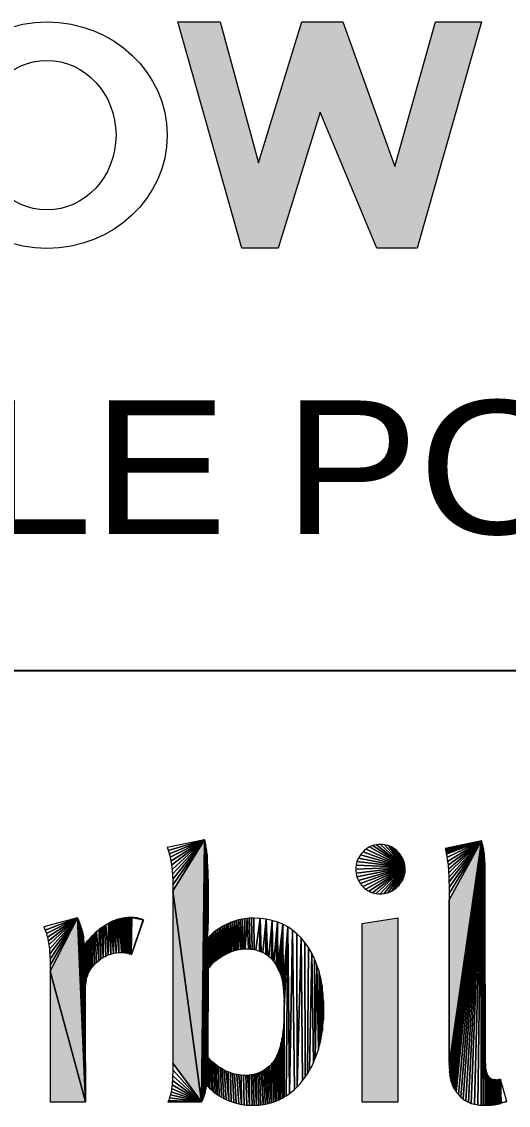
# Model space of a CAD drawing. Header units: inches. Extents: x 0 to 841, y 0 to 594.
# Drawn here: x 770.47 to 780.31, y 62.63 to 84.53 of the extents above; entities that cross this region are included whole.
import ezdxf
from ezdxf.enums import TextEntityAlignment as Align

# ---------------------------------------------------------------- set-up
doc = ezdxf.new("R2010")
doc.units = ezdxf.units.IN
doc.header["$MEASUREMENT"] = 0
doc.layers.add('BG 0', color=7, linetype='Continuous')
doc.layers.add('BG Border', color=7, linetype='Continuous')
doc.styles.add('Arial', font='arial.ttf')

msp = doc.modelspace()

# ---------------------------------------------------------------- hatches: boundary and pattern name
at = {"layer": 'BG 0', "linetype": 'Continuous'}
for points in [[(774.103, 62.701), (774.107, 62.708), (774.168, 67.997), (773.527, 66.966)], [(779.766, 67.975), (779.111, 66.779), (779.111, 63.49), (779.112, 63.446)], [(774.103, 62.701), (773.527, 66.966), (773.527, 63.551), (773.527, 63.48)], [(771.762, 62.701), (771.6, 66.41), (771.596, 66.419), (771.048, 65.338)], [(778.08, 66.412), (777.345, 66.296), (777.345, 62.701), (778.08, 62.701)], [(771.762, 62.701), (771.048, 65.338), (771.048, 62.701)]]:
    msp.add_hatch(color=7, dxfattribs=at).paths.add_polyline_path(points)
at = {"layer": 'BG Border', "linetype": 'ByBlock', "true_color": 0x004c8c}
msp.add_hatch(color=154, dxfattribs=at).paths.add_polyline_path([(774.921, 79.954), (773.629, 84.53), (774.482, 84.53), (775.257, 81.679), (776.135, 84.53), (776.962, 84.53), (778.009, 81.602), (778.837, 84.53), (779.766, 84.53), (778.461, 79.954), (777.647, 79.954), (776.504, 82.7), (775.657, 79.954)])

# ---------------------------------------------------------------- linework, layer by layer
at = {"layer": 'BG 0', "color": 7, "linetype": 'Continuous', "lineweight": 5}
for p, q in [((774.18, 67.924), (774.179, 62.914)), ((774.188, 67.873), (774.188, 62.95)), ((774.191, 62.96), (774.191, 67.856)), ((774.194, 67.84), (774.193, 62.976)), ((774.196, 62.994), (774.197, 67.824)), ((774.197, 67.824), (774.197, 63.006)), ((774.216, 67.697), (774.218, 66.001)), ((774.219, 66.001), (774.218, 67.681)), ((774.221, 66.007), (774.219, 67.665)), ((774.222, 66.015), (774.221, 67.644)), ((774.224, 66.023), (774.222, 67.622)), ((774.225, 66.033), (774.224, 67.6)), ((774.227, 66.044), (774.225, 67.578)), ((774.228, 66.056), (774.226, 67.556)), ((774.23, 66.069), (774.228, 67.534)), ((774.231, 66.084), (774.229, 67.512)), ((774.232, 66.099), (774.231, 67.49)), ((774.234, 66.116), (774.232, 67.468)), ((774.235, 66.134), (774.234, 67.445)), ((774.236, 66.151), (774.235, 67.423)), ((774.237, 66.169), (774.236, 67.4)), ((774.238, 66.188), (774.237, 67.376)), ((774.239, 66.206), (774.238, 67.352)), ((774.239, 66.225), (774.239, 67.327)), ((774.24, 66.244), (774.239, 67.302)), ((774.24, 66.264), (774.24, 67.277)), ((774.24, 66.283), (774.24, 67.251)), ((779.838, 62.629), (779.835, 67.423)), ((779.838, 62.629), (779.836, 67.308)), ((774.24, 66.303), (774.24, 67.224)), ((774.24, 67.197), (774.24, 66.306)), ((774.24, 67.197), (774.24, 66.312)), ((774.24, 67.197), (774.24, 66.319)), ((774.24, 67.197), (774.24, 66.325)), ((774.24, 67.197), (774.24, 66.332)), ((774.24, 67.197), (774.24, 66.339)), ((774.24, 67.197), (774.24, 66.346)), ((774.24, 67.197), (774.24, 66.353)), ((774.24, 67.197), (774.24, 66.359)), ((774.24, 67.197), (774.24, 66.365)), ((779.838, 62.629), (779.838, 67.186)), ((779.838, 62.629), (779.838, 67.058)), ((779.838, 62.629), (779.838, 66.923)), ((779.111, 63.49), (779.111, 66.779)), ((772.935, 66.376), (772.691, 65.677)), ((772.746, 66.424), (772.924, 66.377)), ((772.758, 66.423), (772.924, 66.377)), ((772.77, 66.421), (772.922, 66.378)), ((772.92, 66.378), (772.803, 66.416)), ((772.814, 66.413), (772.918, 66.379)), ((772.918, 66.379), (772.824, 66.411)), ((772.834, 66.409), (772.916, 66.38)), ((772.844, 66.406), (772.916, 66.38)), ((772.854, 66.404), (772.916, 66.38)), ((772.864, 66.401), (772.914, 66.381)), ((772.873, 66.399), (772.912, 66.382)), ((772.91, 66.383), (772.883, 66.396)), ((772.891, 66.393), (772.908, 66.384)), ((772.891, 66.393), (772.905, 66.386)), ((772.891, 66.393), (772.902, 66.389)), ((772.931, 66.376), (772.935, 66.376)), ((771.762, 62.701), (771.724, 65.966)), ((771.725, 65.945), (771.726, 65.857)), ((774.299, 66.076), (774.298, 65.46)), ((774.311, 66.087), (774.309, 65.472)), ((774.317, 66.093), (774.314, 65.481)), ((774.323, 66.099), (774.32, 65.488)), ((779.839, 63.607), (779.854, 62.629)), ((779.841, 63.561), (779.854, 62.629)), ((780.146, 62.669), (780.144, 63.155)), ((780.278, 62.708), (780.171, 62.676)), ((780.278, 62.708), (780.187, 62.681)), ((780.278, 62.708), (780.203, 62.685)), ((780.278, 62.708), (780.219, 62.69)), ((780.278, 62.708), (780.236, 62.695)), ((780.278, 62.708), (780.252, 62.7))]:
    msp.add_line(p, q, dxfattribs=at)
for points in [[(774.168, 67.997), (773.412, 67.838), (773.423, 67.809), (773.433, 67.778)], [(774.168, 67.997), (773.433, 67.778), (773.444, 67.746), (773.453, 67.712)], [(774.168, 67.997), (773.453, 67.712), (773.462, 67.678), (773.47, 67.642)], [(774.168, 67.997), (773.47, 67.642), (773.478, 67.605), (773.485, 67.566)], [(774.168, 67.997), (773.485, 67.566), (773.492, 67.526), (773.498, 67.485)], [(774.168, 67.997), (773.498, 67.485), (773.503, 67.442), (773.508, 67.397)], [(774.168, 67.997), (773.508, 67.397), (773.513, 67.351), (773.516, 67.302)], [(774.168, 67.997), (773.516, 67.302), (773.52, 67.251), (773.522, 67.198)], [(774.168, 67.997), (773.522, 67.198), (773.524, 67.143), (773.526, 67.086)], [(774.168, 67.997), (773.526, 67.086), (773.527, 67.027), (773.527, 66.966)], [(774.103, 62.701), (774.107, 62.708), (774.168, 67.997), (773.527, 66.966)], [(774.168, 67.997), (774.107, 62.708), (774.111, 62.715), (774.115, 62.722)], [(774.168, 67.997), (774.115, 62.722), (774.119, 62.729), (774.122, 62.735)], [(774.168, 67.997), (774.122, 62.735), (774.125, 62.742), (774.128, 62.748)], [(774.168, 67.997), (774.128, 62.748), (774.131, 62.754), (774.133, 62.76)], [(774.168, 67.997), (774.133, 62.76), (774.136, 62.766), (774.138, 62.772)], [(774.168, 67.997), (774.138, 62.772), (774.14, 62.777), (774.142, 62.783)], [(774.168, 67.997), (774.142, 62.783), (774.144, 62.789), (774.146, 62.795)], [(774.168, 67.997), (774.146, 62.795), (774.147, 62.8), (774.149, 62.806)], [(774.168, 67.997), (774.149, 62.806), (774.151, 62.812), (774.152, 62.818)], [(774.168, 67.997), (774.152, 62.818), (774.154, 62.823), (774.156, 62.828)], [(774.168, 67.997), (774.156, 62.828), (774.159, 62.832), (774.161, 62.837)], [(774.168, 67.997), (774.161, 62.837), (774.163, 62.842), (774.165, 62.847)], [(774.165, 62.847), (774.167, 62.852), (774.169, 62.857), (774.168, 67.997)], [(774.168, 67.997), (774.169, 62.857), (774.17, 62.863), (774.171, 67.978)], [(774.17, 62.863), (774.171, 62.868), (774.172, 62.874), (774.171, 67.978)], [(774.171, 67.978), (774.172, 62.874), (774.172, 62.88), (774.174, 67.96)], [(774.172, 62.88), (774.173, 62.885), (774.174, 62.891), (774.174, 67.96)], [(774.174, 67.96), (774.174, 62.891), (774.175, 62.897), (774.177, 67.942)], [(774.175, 62.897), (774.176, 62.903), (774.177, 62.908), (774.177, 67.942)], [(774.177, 67.942), (774.177, 62.908), (774.178, 62.914), (774.18, 67.924)], [(774.182, 67.907), (774.18, 67.924), (774.18, 62.92), (774.181, 62.926)], [(774.182, 67.907), (774.181, 62.926), (774.182, 62.932), (774.184, 62.936)], [(774.182, 67.907), (774.184, 62.936), (774.185, 67.889)], [(778.216, 67.44), (777.642, 67.897), (777.604, 67.89), (777.567, 67.879)], [(778.216, 67.44), (777.72, 67.903), (777.68, 67.901), (777.642, 67.897)], [(778.216, 67.44), (777.801, 67.897), (777.761, 67.901), (777.72, 67.903)], [(778.216, 67.44), (777.877, 67.879), (777.84, 67.89), (777.801, 67.897)], [(779.766, 67.975), (779.031, 67.817), (779.033, 67.811), (779.034, 67.805)], [(779.766, 67.975), (779.034, 67.805), (779.036, 67.799), (779.037, 67.793)], [(779.766, 67.975), (779.037, 67.793), (779.039, 67.788), (779.04, 67.782)], [(779.766, 67.975), (779.04, 67.782), (779.041, 67.776), (779.043, 67.77)], [(779.766, 67.975), (779.043, 67.77), (779.044, 67.765), (779.046, 67.759)], [(779.766, 67.975), (779.046, 67.759), (779.047, 67.753), (779.048, 67.748)], [(779.766, 67.975), (779.048, 67.748), (779.049, 67.742), (779.05, 67.737)], [(779.766, 67.975), (779.05, 67.737), (779.051, 67.732), (779.052, 67.727)], [(779.766, 67.975), (779.052, 67.727), (779.052, 67.722), (779.053, 67.717)], [(779.766, 67.975), (779.053, 67.717), (779.053, 67.713), (779.053, 67.708)], [(779.766, 67.975), (779.053, 67.708), (779.06, 67.672), (779.066, 67.635)], [(779.766, 67.975), (779.066, 67.635), (779.072, 67.598), (779.078, 67.56)], [(779.766, 67.975), (779.078, 67.56), (779.083, 67.522), (779.087, 67.483)], [(779.766, 67.975), (779.087, 67.483), (779.091, 67.444), (779.095, 67.404)], [(779.766, 67.975), (779.095, 67.404), (779.097, 67.364), (779.1, 67.323)], [(779.766, 67.975), (779.1, 67.323), (779.102, 67.281), (779.104, 67.236)], [(779.766, 67.975), (779.104, 67.236), (779.105, 67.188), (779.107, 67.137)], [(779.766, 67.975), (779.107, 67.137), (779.108, 67.084), (779.109, 67.029)], [(779.766, 67.975), (779.109, 67.029), (779.11, 66.97), (779.11, 66.909)], [(779.766, 67.975), (779.11, 66.909), (779.11, 66.845), (779.111, 66.779)], [(779.766, 67.975), (779.111, 66.779), (779.111, 63.49), (779.112, 63.446)], [(779.766, 67.975), (779.112, 63.446), (779.113, 63.404), (779.115, 63.364)], [(779.766, 67.975), (779.115, 63.364), (779.117, 63.327), (779.12, 63.292)], [(779.766, 67.975), (779.12, 63.292), (779.123, 63.259), (779.127, 63.228)], [(779.766, 67.975), (779.127, 63.228), (779.131, 63.199), (779.136, 63.173)], [(779.766, 67.975), (779.136, 63.173), (779.141, 63.148), (779.147, 63.124)], [(779.766, 67.975), (779.147, 63.124), (779.154, 63.1), (779.161, 63.077)], [(779.766, 67.975), (779.161, 63.077), (779.169, 63.055), (779.178, 63.033)], [(779.766, 67.975), (779.178, 63.033), (779.187, 63.012), (779.197, 62.992)], [(779.766, 67.975), (779.197, 62.992), (779.207, 62.972), (779.219, 62.953)], [(779.766, 67.975), (779.219, 62.953), (779.222, 62.95), (779.224, 62.948)], [(779.766, 67.975), (779.224, 62.948), (779.227, 62.945), (779.229, 62.942)], [(779.766, 67.975), (779.229, 62.942), (779.231, 62.94), (779.233, 62.937)], [(779.766, 67.975), (779.233, 62.937), (779.235, 62.935), (779.237, 62.932)], [(779.766, 67.975), (779.237, 62.932), (779.239, 62.93), (779.24, 62.928)], [(779.766, 67.975), (779.24, 62.928), (779.242, 62.926), (779.243, 62.923)], [(779.766, 67.975), (779.243, 62.923), (779.245, 62.921), (779.246, 62.919)], [(779.766, 67.975), (779.246, 62.919), (779.248, 62.916), (779.249, 62.914)], [(779.766, 67.975), (779.249, 62.914), (779.25, 62.911), (779.252, 62.908)], [(779.766, 67.975), (779.252, 62.908), (779.253, 62.906), (779.255, 62.903)], [(779.766, 67.975), (779.255, 62.903), (779.277, 62.873), (779.299, 62.846)], [(779.766, 67.975), (779.299, 62.846), (779.322, 62.82), (779.346, 62.796)], [(779.766, 67.975), (779.346, 62.796), (779.37, 62.774), (779.395, 62.754)], [(779.766, 67.975), (779.395, 62.754), (779.42, 62.735), (779.446, 62.718)], [(779.766, 67.975), (779.446, 62.718), (779.473, 62.703), (779.5, 62.69)], [(779.766, 67.975), (779.5, 62.69), (779.528, 62.679), (779.557, 62.668)], [(779.766, 67.975), (779.557, 62.668), (779.588, 62.659), (779.62, 62.651)], [(779.766, 67.975), (779.62, 62.651), (779.653, 62.644), (779.687, 62.639)], [(779.766, 67.975), (779.687, 62.639), (779.723, 62.634), (779.76, 62.631)], [(779.799, 62.63), (779.766, 67.975), (779.76, 62.631)], [(779.799, 62.63), (779.787, 67.9), (779.777, 67.938), (779.766, 67.975)], [(779.799, 62.63), (779.804, 67.818), (779.796, 67.859), (779.787, 67.9)], [(774.184, 62.936), (774.185, 62.94), (774.186, 62.945), (774.185, 67.889)], [(774.185, 67.889), (774.186, 62.945), (774.188, 62.95), (774.188, 67.873)], [(774.191, 67.856), (774.188, 67.873), (774.189, 62.955), (774.19, 62.96)], [(774.194, 67.84), (774.191, 67.856), (774.192, 62.971), (774.193, 62.976)], [(774.197, 67.824), (774.194, 67.84), (774.194, 62.988), (774.195, 62.994)], [(774.2, 67.808), (774.197, 67.824), (774.198, 63.013), (774.199, 63.019)], [(774.2, 67.808), (774.199, 63.019), (774.2, 63.026), (774.202, 67.792)], [(774.2, 63.026), (774.201, 63.033), (774.203, 63.04), (774.202, 67.792)], [(774.202, 67.792), (774.203, 63.04), (774.204, 63.047), (774.205, 67.776)], [(774.235, 63.01), (774.207, 67.76), (774.205, 67.776), (774.204, 63.047)], [(774.235, 63.01), (774.224, 66.007), (774.218, 66.001), (774.207, 67.76)], [(774.218, 66.001), (774.212, 67.729), (774.209, 67.744), (774.207, 67.76)], [(774.218, 66.001), (774.215, 67.697), (774.214, 67.713), (774.212, 67.729)], [(778.216, 67.44), (777.317, 67.694), (777.295, 67.661), (777.276, 67.627)], [(778.216, 67.44), (777.371, 67.755), (777.343, 67.725), (777.317, 67.694)], [(778.216, 67.44), (777.432, 67.808), (777.401, 67.783), (777.371, 67.755)], [(778.216, 67.44), (777.497, 67.85), (777.464, 67.831), (777.432, 67.808)], [(778.216, 67.44), (777.567, 67.879), (777.532, 67.866), (777.497, 67.85)], [(778.216, 67.44), (777.947, 67.85), (777.913, 67.866), (777.877, 67.879)], [(778.216, 67.44), (778.013, 67.808), (777.981, 67.831), (777.947, 67.85)], [(778.216, 67.44), (778.073, 67.755), (778.044, 67.783), (778.013, 67.808)], [(778.216, 67.44), (778.125, 67.694), (778.1, 67.725), (778.073, 67.755)], [(778.216, 67.44), (778.165, 67.627), (778.147, 67.661), (778.125, 67.694)], [(779.838, 62.629), (779.804, 67.818), (779.799, 62.63)], [(779.838, 62.629), (779.817, 67.729), (779.811, 67.774), (779.804, 67.818)], [(779.838, 62.629), (779.826, 67.634), (779.822, 67.682), (779.817, 67.729)], [(778.216, 67.44), (777.229, 67.48), (777.224, 67.44), (777.223, 67.399)], [(778.216, 67.44), (777.247, 67.556), (777.236, 67.518), (777.229, 67.48)], [(778.216, 67.44), (777.276, 67.627), (777.26, 67.592), (777.247, 67.556)], [(778.216, 67.44), (778.194, 67.556), (778.181, 67.592), (778.165, 67.627)], [(778.216, 67.44), (778.211, 67.48), (778.204, 67.518), (778.194, 67.556)], [(779.838, 62.629), (779.831, 67.532), (779.829, 67.584), (779.826, 67.634)], [(779.838, 62.629), (779.834, 67.423), (779.833, 67.478), (779.831, 67.532)], [(778.216, 67.44), (777.223, 67.399), (777.224, 67.359), (777.229, 67.32)], [(778.216, 67.44), (777.229, 67.32), (777.236, 67.282), (777.246, 67.246)], [(778.216, 67.44), (777.246, 67.246), (777.259, 67.21), (777.275, 67.176)], [(778.216, 67.44), (777.275, 67.176), (777.294, 67.143), (777.315, 67.11)], [(778.216, 67.44), (777.315, 67.11), (777.34, 67.079), (777.367, 67.049)], [(778.216, 67.44), (777.367, 67.049), (777.396, 67.021), (777.427, 66.996)], [(778.216, 67.44), (777.427, 66.996), (777.459, 66.974), (777.492, 66.955)], [(778.216, 67.44), (777.492, 66.955), (777.526, 66.938), (777.561, 66.925)], [(778.216, 67.44), (777.561, 66.925), (777.597, 66.915), (777.634, 66.907)], [(778.216, 67.44), (777.634, 66.907), (777.673, 66.903), (777.713, 66.901)], [(778.216, 67.44), (777.713, 66.901), (777.754, 66.903), (777.794, 66.907)], [(778.216, 67.44), (777.794, 66.907), (777.833, 66.915), (777.87, 66.925)], [(778.216, 67.44), (777.87, 66.925), (777.906, 66.938), (777.942, 66.955)], [(778.216, 67.44), (777.942, 66.955), (777.975, 66.974), (778.008, 66.996)], [(778.216, 67.44), (778.008, 66.996), (778.039, 67.021), (778.069, 67.049)], [(778.216, 67.44), (778.069, 67.049), (778.098, 67.079), (778.123, 67.11)], [(778.216, 67.44), (778.123, 67.11), (778.145, 67.143), (778.164, 67.176)], [(778.216, 67.44), (778.164, 67.176), (778.18, 67.21), (778.194, 67.246)], [(778.216, 67.44), (778.194, 67.246), (778.204, 67.282), (778.211, 67.32)], [(778.216, 67.44), (778.211, 67.32), (778.216, 67.359), (778.217, 67.399)], [(774.103, 62.701), (773.527, 66.966), (773.527, 63.551), (773.527, 63.48)], [(771.596, 66.419), (770.919, 66.239), (770.933, 66.205), (770.946, 66.171)], [(771.596, 66.419), (770.946, 66.171), (770.958, 66.136), (770.969, 66.1)], [(771.596, 66.419), (770.969, 66.1), (770.98, 66.064), (770.99, 66.027)], [(771.596, 66.419), (770.99, 66.027), (770.998, 65.989), (771.006, 65.95)], [(771.596, 66.419), (771.006, 65.95), (771.013, 65.911), (771.019, 65.871)], [(771.596, 66.419), (771.019, 65.871), (771.025, 65.829), (771.03, 65.785)], [(771.596, 66.419), (771.03, 65.785), (771.034, 65.738), (771.038, 65.689)], [(771.596, 66.419), (771.038, 65.689), (771.041, 65.637), (771.044, 65.582)], [(771.596, 66.419), (771.044, 65.582), (771.046, 65.525), (771.047, 65.465)], [(771.596, 66.419), (771.047, 65.465), (771.048, 65.403), (771.048, 65.338)], [(771.762, 62.701), (771.6, 66.41), (771.596, 66.419), (771.048, 65.338)], [(771.762, 62.701), (771.608, 66.393), (771.604, 66.402), (771.6, 66.41)], [(771.762, 62.701), (771.616, 66.376), (771.612, 66.385), (771.608, 66.393)], [(771.762, 62.701), (771.623, 66.36), (771.619, 66.368), (771.616, 66.376)], [(772.347, 66.367), (772.331, 66.361), (772.325, 66.358), (772.377, 65.712)], [(772.377, 65.712), (772.363, 66.372), (772.347, 66.367)], [(772.432, 65.718), (772.379, 66.377), (772.363, 66.372), (772.377, 65.712)], [(772.413, 66.387), (772.396, 66.382), (772.379, 66.377), (772.432, 65.718)], [(772.432, 65.718), (772.43, 66.392), (772.413, 66.387)], [(772.489, 65.72), (772.447, 66.396), (772.43, 66.392), (772.432, 65.718)], [(772.482, 66.404), (772.464, 66.4), (772.447, 66.396), (772.489, 65.72)], [(772.5, 66.408), (772.482, 66.404), (772.489, 65.72), (772.495, 65.72)], [(772.5, 66.408), (772.495, 65.72), (772.501, 65.72)], [(772.518, 66.411), (772.5, 66.408), (772.501, 65.72), (772.506, 65.72)], [(772.518, 66.411), (772.506, 65.72), (772.512, 65.719), (772.517, 65.719)], [(772.518, 66.411), (772.517, 65.719), (772.523, 65.719)], [(772.536, 66.414), (772.518, 66.411), (772.523, 65.719), (772.528, 65.718)], [(772.536, 66.414), (772.528, 65.718), (772.533, 65.718), (772.538, 65.717)], [(772.554, 66.417), (772.536, 66.414), (772.538, 65.717), (772.543, 65.716)], [(772.554, 66.417), (772.543, 65.716), (772.548, 65.716), (772.553, 65.715)], [(772.554, 66.417), (772.553, 65.715), (772.558, 65.714)], [(772.573, 66.419), (772.554, 66.417), (772.558, 65.714), (772.563, 65.714)], [(772.573, 66.419), (772.563, 65.714), (772.568, 65.714), (772.572, 65.713)], [(772.573, 66.419), (772.572, 65.713), (772.577, 65.713)], [(772.591, 66.421), (772.573, 66.419), (772.577, 65.713), (772.581, 65.713)], [(772.591, 66.421), (772.581, 65.713), (772.586, 65.713), (772.59, 65.713)], [(772.591, 66.421), (772.59, 65.713), (772.594, 65.711)], [(772.609, 66.423), (772.591, 66.421), (772.594, 65.711), (772.599, 65.71)], [(772.609, 66.423), (772.599, 65.71), (772.603, 65.708), (772.608, 65.707)], [(772.609, 66.423), (772.608, 65.707), (772.613, 65.705)], [(772.628, 66.424), (772.609, 66.423), (772.613, 65.705), (772.617, 65.704)], [(772.628, 66.424), (772.617, 65.704), (772.622, 65.703), (772.627, 65.701)], [(772.628, 66.424), (772.627, 65.701), (772.632, 65.7)], [(772.647, 66.425), (772.628, 66.424), (772.632, 65.7), (772.637, 65.698)], [(772.647, 66.425), (772.637, 65.698), (772.642, 65.697), (772.647, 65.695)], [(772.665, 66.426), (772.647, 66.425), (772.647, 65.695), (772.652, 65.693)], [(772.665, 66.426), (772.652, 65.693), (772.658, 65.691), (772.663, 65.689)], [(772.665, 66.426), (772.663, 65.689), (772.669, 65.687)], [(772.684, 66.426), (772.665, 66.426), (772.669, 65.687), (772.674, 65.685)], [(772.684, 66.426), (772.674, 65.685), (772.68, 65.682), (772.685, 65.679)], [(772.684, 66.426), (772.685, 65.679), (772.697, 66.426)], [(772.691, 65.677), (772.926, 66.377), (772.697, 66.426), (772.685, 65.679)], [(772.691, 65.677), (772.93, 66.376), (772.928, 66.376), (772.926, 66.377)], [(772.931, 66.376), (772.93, 66.376), (772.691, 65.677), (772.935, 66.376)], [(772.926, 66.377), (772.709, 66.426), (772.697, 66.426)], [(772.924, 66.377), (772.722, 66.425), (772.709, 66.426), (772.926, 66.377)], [(772.746, 66.423), (772.734, 66.424), (772.722, 66.425), (772.924, 66.377)], [(772.803, 66.415), (772.792, 66.417), (772.781, 66.419), (772.92, 66.378)], [(774.769, 66.353), (774.77, 65.757), (774.791, 65.763), (774.81, 66.365)], [(774.81, 66.365), (774.791, 65.763), (774.812, 65.769)], [(774.851, 66.376), (774.81, 66.365), (774.812, 65.769), (774.834, 65.773)], [(774.851, 66.376), (774.834, 65.773), (774.855, 65.778), (774.893, 66.386)], [(774.855, 65.778), (774.877, 65.782), (774.898, 65.785), (774.893, 66.386)], [(774.893, 66.386), (774.898, 65.785), (774.921, 65.787), (774.935, 66.394)], [(774.935, 66.394), (774.921, 65.787), (774.943, 65.789)], [(774.979, 66.4), (774.935, 66.394), (774.943, 65.789), (774.965, 65.791)], [(774.979, 66.4), (774.965, 65.791), (774.988, 65.792), (775.024, 66.405)], [(774.988, 65.792), (775.011, 65.792), (775.051, 65.791), (775.024, 66.405)], [(775.024, 66.405), (775.051, 65.791), (775.09, 65.788), (775.069, 66.409)], [(775.069, 66.409), (775.09, 65.788), (775.128, 65.784), (775.115, 66.411)], [(775.115, 66.411), (775.128, 65.784), (775.166, 65.777), (775.162, 66.412)], [(775.291, 66.407), (775.162, 66.412), (775.166, 65.777), (775.203, 65.769)], [(775.291, 66.407), (775.203, 65.769), (775.239, 65.759), (775.274, 65.748)], [(775.291, 66.407), (775.274, 65.748), (775.308, 65.734)], [(775.414, 66.392), (775.291, 66.407), (775.308, 65.734), (775.342, 65.719)], [(775.414, 66.392), (775.342, 65.719), (775.375, 65.702), (775.407, 65.683)], [(775.414, 66.392), (775.407, 65.683), (775.437, 65.662)], [(775.531, 66.367), (775.414, 66.392), (775.437, 65.662), (775.466, 65.639)], [(775.531, 66.367), (775.466, 65.639), (775.494, 65.614), (775.52, 65.587)], [(775.531, 66.367), (775.52, 65.587), (775.545, 65.559)], [(775.642, 66.333), (775.531, 66.367), (775.545, 65.559), (775.568, 65.528)], [(778.08, 66.412), (777.345, 66.296), (777.345, 62.701), (778.08, 62.701)], [(771.762, 62.701), (771.629, 66.344), (771.626, 66.352), (771.623, 66.36)], [(771.762, 62.701), (771.635, 66.328), (771.632, 66.336), (771.629, 66.344)], [(771.762, 62.701), (771.641, 66.312), (771.638, 66.32), (771.635, 66.328)], [(771.762, 62.701), (771.646, 66.297), (771.643, 66.305), (771.641, 66.312)], [(771.762, 62.701), (771.652, 66.282), (771.649, 66.29), (771.646, 66.297)], [(771.762, 62.701), (771.658, 66.267), (771.655, 66.275), (771.652, 66.282)], [(771.762, 62.701), (771.666, 66.244), (771.661, 66.26), (771.658, 66.267)], [(771.762, 62.701), (771.677, 66.212), (771.672, 66.228), (771.666, 66.244)], [(771.762, 62.701), (771.687, 66.18), (771.682, 66.196), (771.677, 66.212)], [(771.762, 62.701), (771.696, 66.147), (771.691, 66.164), (771.687, 66.18)], [(771.762, 62.701), (771.704, 66.115), (771.7, 66.131), (771.696, 66.147)], [(772.035, 66.18), (772.008, 66.158), (771.982, 66.136), (772.026, 65.554)], [(772.072, 65.588), (772.061, 66.2), (772.035, 66.18), (772.026, 65.554)], [(772.072, 65.588), (772.119, 65.619), (772.088, 66.22), (772.061, 66.2)], [(772.119, 65.619), (772.114, 66.238), (772.088, 66.22)], [(772.168, 65.646), (772.141, 66.256), (772.114, 66.238), (772.119, 65.619)], [(772.218, 65.669), (772.168, 66.273), (772.141, 66.256), (772.168, 65.646)], [(772.223, 66.303), (772.195, 66.289), (772.168, 66.273), (772.218, 65.669)], [(772.27, 65.687), (772.228, 66.308), (772.223, 66.303), (772.218, 65.669)], [(772.27, 65.687), (772.24, 66.315), (772.234, 66.312), (772.228, 66.308)], [(772.27, 65.687), (772.251, 66.322), (772.245, 66.319), (772.24, 66.315)], [(772.27, 65.687), (772.261, 66.328), (772.256, 66.325), (772.251, 66.322)], [(772.27, 65.687), (772.272, 66.334), (772.266, 66.331), (772.261, 66.328)], [(772.323, 65.701), (772.272, 66.334), (772.27, 65.687)], [(772.323, 65.701), (772.282, 66.338), (772.277, 66.336), (772.272, 66.334)], [(772.323, 65.701), (772.292, 66.343), (772.287, 66.34), (772.282, 66.338)], [(772.323, 65.701), (772.303, 66.348), (772.297, 66.345), (772.292, 66.343)], [(772.323, 65.701), (772.314, 66.353), (772.308, 66.35), (772.303, 66.348)], [(772.323, 65.701), (772.319, 66.355), (772.314, 66.353)], [(772.377, 65.712), (772.325, 66.358), (772.319, 66.355), (772.323, 65.701)], [(774.38, 66.146), (774.341, 66.116), (774.345, 65.514), (774.35, 65.518)], [(774.38, 66.146), (774.35, 65.518), (774.355, 65.522), (774.36, 65.527)], [(774.38, 66.146), (774.36, 65.527), (774.366, 65.531), (774.371, 65.535)], [(774.38, 66.146), (774.371, 65.535), (774.377, 65.54), (774.383, 65.544)], [(774.419, 66.173), (774.38, 66.146), (774.383, 65.544), (774.389, 65.549)], [(774.419, 66.173), (774.389, 65.549), (774.396, 65.554), (774.403, 65.559)], [(774.419, 66.173), (774.403, 65.559), (774.411, 65.565), (774.419, 65.571)], [(774.458, 66.2), (774.419, 66.173), (774.419, 65.571), (774.428, 65.577)], [(774.458, 66.2), (774.428, 65.577), (774.437, 65.584), (774.446, 65.59)], [(774.458, 66.2), (774.446, 65.59), (774.456, 65.597), (774.463, 65.602)], [(774.497, 66.224), (774.458, 66.2), (774.463, 65.602), (774.47, 65.606)], [(774.497, 66.224), (774.47, 65.606), (774.478, 65.61), (774.484, 65.615)], [(774.497, 66.224), (774.484, 65.615), (774.491, 65.619), (774.498, 65.623)], [(774.536, 66.248), (774.497, 66.224), (774.498, 65.623), (774.505, 65.628)], [(774.536, 66.248), (774.505, 65.628), (774.512, 65.632), (774.518, 65.636)], [(774.536, 66.248), (774.518, 65.636), (774.525, 65.641), (774.531, 65.645)], [(774.536, 66.248), (774.531, 65.645), (774.538, 65.649)], [(774.574, 66.269), (774.536, 66.248), (774.538, 65.649), (774.544, 65.654)], [(774.574, 66.269), (774.544, 65.654), (774.551, 65.658), (774.558, 65.662)], [(774.574, 66.269), (774.558, 65.662), (774.565, 65.667)], [(774.565, 65.667), (774.572, 65.671), (774.579, 65.675), (774.574, 66.269)], [(774.574, 66.269), (774.579, 65.675), (774.586, 65.68), (774.613, 66.289)], [(774.613, 66.289), (774.586, 65.68), (774.593, 65.684)], [(774.593, 65.684), (774.612, 65.694), (774.631, 65.703), (774.613, 66.289)], [(774.613, 66.289), (774.631, 65.703), (774.65, 65.712), (774.652, 66.307)], [(774.652, 66.307), (774.65, 65.712), (774.67, 65.721)], [(774.691, 66.324), (774.652, 66.307), (774.67, 65.721), (774.69, 65.729)], [(774.691, 66.324), (774.69, 65.729), (774.709, 65.737), (774.73, 66.339)], [(774.709, 65.737), (774.73, 65.744), (774.75, 65.751), (774.73, 66.339)], [(774.73, 66.339), (774.75, 65.751), (774.77, 65.757), (774.769, 66.353)], [(775.642, 66.333), (775.568, 65.528), (775.59, 65.495), (775.611, 65.461)], [(775.642, 66.333), (775.611, 65.461), (775.631, 65.424), (775.634, 65.419)], [(775.642, 66.333), (775.634, 65.419), (775.636, 65.413), (775.639, 65.408)], [(775.642, 66.333), (775.639, 65.408), (775.642, 65.403), (775.644, 65.397)], [(775.749, 66.288), (775.642, 66.333), (775.644, 65.397), (775.647, 65.392)], [(775.749, 66.288), (775.647, 65.392), (775.649, 65.388), (775.651, 65.383)], [(775.749, 66.288), (775.651, 65.383), (775.654, 65.378), (775.656, 65.374)], [(775.749, 66.288), (775.656, 65.374), (775.658, 65.37), (775.66, 65.365)], [(775.749, 66.288), (775.66, 65.365), (775.663, 65.36), (775.665, 65.356)], [(775.749, 66.288), (775.665, 65.356), (775.668, 65.351), (775.67, 65.345)], [(775.749, 66.288), (775.67, 65.345), (775.673, 65.34), (775.675, 65.335)], [(775.749, 66.288), (775.675, 65.335), (775.678, 65.329), (775.681, 65.324)], [(775.749, 66.288), (775.681, 65.324), (775.692, 65.297), (775.703, 65.271)], [(775.749, 66.288), (775.703, 65.271), (775.712, 65.243), (775.721, 65.215)], [(775.749, 66.288), (775.721, 65.215), (775.729, 65.187), (775.736, 65.158)], [(775.749, 66.288), (775.736, 65.158), (775.742, 65.128), (775.748, 65.098)], [(775.749, 66.288), (775.748, 65.098), (775.753, 65.067)], [(775.849, 66.234), (775.749, 66.288), (775.753, 65.067), (775.757, 65.035)], [(775.849, 66.234), (775.757, 65.035), (775.76, 65.002), (775.763, 64.966)], [(775.849, 66.234), (775.763, 64.966), (775.766, 64.928), (775.768, 64.887)], [(775.849, 66.234), (775.768, 64.887), (775.77, 64.843), (775.772, 64.796)], [(775.849, 66.234), (775.772, 64.796), (775.773, 64.746), (775.774, 64.694)], [(775.849, 66.234), (775.774, 64.694), (775.775, 64.639), (775.775, 64.581)], [(775.849, 66.234), (775.775, 64.581), (775.777, 62.798), (775.813, 62.82)], [(775.849, 66.234), (775.813, 62.82), (775.849, 62.844), (775.884, 62.869)], [(775.849, 66.234), (775.884, 62.869), (775.944, 66.17)], [(775.884, 62.869), (775.919, 62.896), (775.981, 62.949), (775.944, 66.17)], [(775.944, 66.17), (775.981, 62.949), (776.04, 63.006), (776.034, 66.096)], [(771.762, 62.701), (771.711, 66.081), (771.708, 66.098), (771.704, 66.115)], [(771.762, 62.701), (771.717, 66.045), (771.714, 66.064), (771.711, 66.081)], [(771.762, 62.701), (771.721, 66.007), (771.719, 66.027), (771.717, 66.045)], [(771.762, 62.701), (771.724, 65.966), (771.723, 65.987), (771.721, 66.007)], [(771.767, 65.911), (771.764, 65.101), (771.77, 65.151), (771.789, 65.937)], [(771.77, 65.151), (771.781, 65.201), (771.797, 65.249), (771.789, 65.937)], [(771.789, 65.937), (771.797, 65.249), (771.816, 65.296), (771.811, 65.963)], [(771.811, 65.963), (771.816, 65.296), (771.841, 65.342), (771.834, 65.989)], [(771.834, 65.989), (771.841, 65.342), (771.869, 65.386), (771.857, 66.015)], [(771.857, 66.015), (771.869, 65.386), (771.902, 65.43), (771.881, 66.04)], [(771.881, 66.04), (771.902, 65.43), (771.94, 65.473), (771.905, 66.064)], [(771.94, 65.473), (771.93, 66.089), (771.905, 66.064)], [(771.981, 65.515), (771.956, 66.113), (771.93, 66.089), (771.94, 65.473)], [(772.026, 65.554), (771.982, 66.136), (771.956, 66.113), (771.981, 65.515)], [(774.235, 63.01), (774.236, 66.018), (774.23, 66.012), (774.224, 66.007)], [(774.24, 65.388), (774.236, 66.018), (774.235, 63.01), (774.24, 63.594)], [(774.244, 65.393), (774.242, 66.024), (774.236, 66.018), (774.24, 65.388)], [(774.248, 65.397), (774.248, 66.03), (774.242, 66.024), (774.244, 65.393)], [(774.254, 66.035), (774.248, 66.03), (774.248, 65.397), (774.252, 65.401)], [(774.254, 66.035), (774.252, 65.401), (774.256, 65.405), (774.261, 66.041)], [(774.256, 65.405), (774.259, 65.409), (774.262, 65.413), (774.261, 66.041)], [(774.261, 66.041), (774.262, 65.413), (774.265, 65.417), (774.267, 66.047)], [(774.267, 66.047), (774.265, 65.417), (774.268, 65.421)], [(774.273, 66.053), (774.267, 66.047), (774.268, 65.421), (774.27, 65.424)], [(774.273, 66.053), (774.27, 65.424), (774.273, 65.428), (774.275, 65.432)], [(774.28, 66.058), (774.273, 66.053), (774.275, 65.432), (774.277, 65.435)], [(774.28, 66.058), (774.277, 65.435), (774.279, 65.439), (774.282, 65.442)], [(774.28, 66.058), (774.282, 65.442), (774.286, 66.064)], [(774.282, 65.442), (774.284, 65.445), (774.287, 65.448), (774.286, 66.064)], [(774.286, 66.064), (774.287, 65.448), (774.289, 65.452), (774.293, 66.07)], [(774.289, 65.452), (774.292, 65.455), (774.295, 65.458), (774.293, 66.07)], [(774.293, 66.07), (774.295, 65.458), (774.298, 65.46), (774.299, 66.076)], [(774.305, 66.082), (774.299, 66.076), (774.299, 65.462), (774.301, 65.464)], [(774.305, 66.082), (774.301, 65.464), (774.302, 65.465), (774.304, 65.467)], [(774.304, 65.467), (774.305, 65.469), (774.306, 65.47), (774.305, 66.082)], [(774.305, 66.082), (774.306, 65.47), (774.308, 65.472), (774.311, 66.087)], [(774.309, 65.474), (774.311, 65.476), (774.312, 65.478), (774.311, 66.087)], [(774.311, 66.087), (774.312, 65.478), (774.314, 65.481), (774.317, 66.093)], [(774.315, 65.483), (774.316, 65.485), (774.318, 65.487), (774.317, 66.093)], [(774.317, 66.093), (774.318, 65.487), (774.319, 65.488), (774.323, 66.099)], [(774.321, 65.49), (774.322, 65.492), (774.324, 65.493), (774.323, 66.099)], [(774.323, 66.099), (774.324, 65.493), (774.325, 65.495), (774.329, 66.105)], [(774.325, 65.495), (774.327, 65.497), (774.331, 65.501), (774.329, 66.105)], [(774.329, 66.105), (774.331, 65.501), (774.335, 65.505), (774.335, 66.11)], [(774.335, 66.11), (774.335, 65.505), (774.34, 65.509), (774.341, 66.116)], [(774.341, 66.116), (774.34, 65.509), (774.345, 65.514)], [(776.034, 66.096), (776.04, 63.006), (776.118, 66.012)], [(776.04, 63.006), (776.096, 63.066), (776.149, 63.13), (776.118, 66.012)], [(776.118, 66.012), (776.149, 63.13), (776.199, 63.196), (776.196, 65.918)], [(771.726, 65.857), (771.762, 62.701), (771.746, 65.884)], [(771.767, 65.911), (771.746, 65.884), (771.762, 65.05), (771.764, 65.101)], [(771.746, 65.884), (771.762, 62.701), (771.762, 65.05)], [(776.268, 65.816), (776.196, 65.918), (776.199, 63.196), (776.246, 63.266)], [(776.268, 65.816), (776.246, 63.266), (776.29, 63.34), (776.332, 65.706)], [(776.29, 63.34), (776.332, 63.417), (776.37, 63.497), (776.332, 65.706)], [(776.332, 65.706), (776.37, 63.497), (776.405, 63.58), (776.389, 65.589)], [(776.389, 65.589), (776.405, 63.58), (776.438, 65.465)], [(771.762, 62.701), (771.048, 65.338), (771.048, 62.701)], [(776.405, 63.58), (776.437, 63.666), (776.466, 63.755), (776.438, 65.465)], [(776.438, 65.465), (776.466, 63.755), (776.492, 63.847), (776.48, 65.334)], [(776.48, 65.334), (776.492, 63.847), (776.514, 65.195)], [(776.492, 63.847), (776.514, 63.942), (776.532, 64.039), (776.514, 65.195)], [(776.514, 65.195), (776.532, 64.039), (776.547, 64.139), (776.54, 65.049)], [(776.54, 65.049), (776.547, 64.139), (776.559, 64.895)], [(776.547, 64.139), (776.559, 64.242), (776.568, 64.348), (776.559, 64.895)], [(776.559, 64.895), (776.568, 64.348), (776.573, 64.456), (776.571, 64.735)], [(776.571, 64.735), (776.573, 64.456), (776.575, 64.567)], [(775.777, 62.798), (775.773, 64.424), (775.77, 64.35), (775.766, 64.28)], [(775.777, 62.798), (775.775, 64.581), (775.774, 64.501), (775.773, 64.424)], [(775.777, 62.798), (775.766, 64.28), (775.761, 64.213), (775.755, 64.15)], [(775.741, 62.777), (775.731, 63.979), (775.721, 63.929), (775.71, 63.882)], [(775.741, 62.777), (775.748, 64.089), (775.74, 64.033), (775.731, 63.979)], [(775.777, 62.798), (775.755, 64.15), (775.748, 64.089), (775.741, 62.777)], [(775.666, 62.739), (775.672, 63.752), (775.659, 63.712), (775.644, 63.675)], [(775.704, 62.757), (775.685, 63.793), (775.672, 63.752), (775.666, 62.739)], [(775.704, 62.757), (775.71, 63.882), (775.698, 63.837), (775.685, 63.793)], [(775.741, 62.777), (775.71, 63.882), (775.704, 62.757)], [(774.24, 63.594), (774.235, 63.01), (774.268, 62.975)], [(774.268, 62.975), (774.265, 63.566), (774.24, 63.594)], [(774.304, 62.941), (774.292, 63.538), (774.265, 63.566), (774.268, 62.975)], [(774.341, 62.908), (774.321, 63.511), (774.292, 63.538), (774.304, 62.941)], [(775.551, 62.694), (775.59, 62.707), (775.562, 63.517), (775.543, 63.491)], [(775.59, 62.707), (775.58, 63.544), (775.562, 63.517)], [(775.628, 62.723), (775.597, 63.574), (775.58, 63.544), (775.59, 62.707)], [(775.629, 63.639), (775.613, 63.605), (775.597, 63.574), (775.628, 62.723)], [(775.666, 62.739), (775.644, 63.675), (775.629, 63.639), (775.628, 62.723)], [(779.838, 62.629), (779.854, 62.629), (779.839, 63.607), (779.838, 63.657)], [(774.103, 62.701), (773.525, 63.348), (773.523, 63.288), (773.521, 63.231)], [(774.103, 62.701), (773.527, 63.48), (773.526, 63.412), (773.525, 63.348)], [(774.38, 62.877), (774.351, 63.485), (774.321, 63.511), (774.341, 62.908)], [(774.421, 62.848), (774.382, 63.459), (774.351, 63.485), (774.38, 62.877)], [(774.421, 62.848), (774.416, 63.434), (774.382, 63.459)], [(774.464, 62.82), (774.45, 63.41), (774.416, 63.434), (774.421, 62.848)], [(774.508, 62.793), (774.487, 63.387), (774.45, 63.41), (774.464, 62.82)], [(774.555, 62.768), (774.525, 63.364), (774.487, 63.387), (774.508, 62.793)], [(774.604, 62.744), (774.564, 63.342), (774.525, 63.364), (774.555, 62.768)], [(774.654, 62.722), (774.605, 63.322), (774.564, 63.342), (774.604, 62.744)], [(774.654, 62.722), (774.646, 63.303), (774.605, 63.322)], [(774.704, 62.703), (774.688, 63.287), (774.646, 63.303), (774.654, 62.722)], [(775.348, 62.645), (775.308, 63.304), (775.276, 63.289), (775.305, 62.639)], [(775.348, 62.645), (775.339, 63.321), (775.308, 63.304)], [(775.39, 62.652), (775.369, 63.338), (775.339, 63.321), (775.348, 62.645)], [(775.431, 62.661), (775.398, 63.357), (775.369, 63.338), (775.39, 62.652)], [(775.431, 62.661), (775.426, 63.377), (775.398, 63.357)], [(775.472, 62.67), (775.452, 63.398), (775.426, 63.377), (775.431, 62.661)], [(775.512, 62.681), (775.477, 63.42), (775.452, 63.398), (775.472, 62.67)], [(775.522, 63.466), (775.5, 63.443), (775.477, 63.42), (775.512, 62.681)], [(775.551, 62.694), (775.543, 63.491), (775.522, 63.466), (775.512, 62.681)], [(779.854, 62.629), (779.847, 63.413), (779.845, 63.445), (779.843, 63.48)], [(779.854, 62.629), (779.853, 63.36), (779.85, 63.385), (779.847, 63.413)], [(779.856, 63.339), (779.853, 63.36), (779.854, 62.629), (779.869, 62.629)], [(779.856, 63.339), (779.869, 62.629), (779.86, 63.32)], [(779.869, 62.629), (779.865, 63.302), (779.86, 63.32)], [(779.885, 62.63), (779.87, 63.284), (779.865, 63.302), (779.869, 62.629)], [(774.103, 62.701), (773.516, 63.13), (773.513, 63.085), (773.509, 63.044)], [(774.103, 62.701), (773.521, 63.231), (773.519, 63.179), (773.516, 63.13)], [(774.755, 62.685), (774.73, 63.273), (774.688, 63.287), (774.704, 62.703)], [(774.807, 62.67), (774.773, 63.261), (774.73, 63.273), (774.755, 62.685)], [(774.859, 62.658), (774.817, 63.251), (774.773, 63.261), (774.807, 62.67)], [(774.911, 62.647), (774.861, 63.244), (774.817, 63.251), (774.859, 62.658)], [(774.911, 62.647), (774.906, 63.238), (774.861, 63.244)], [(774.964, 62.639), (774.951, 63.235), (774.906, 63.238), (774.911, 62.647)], [(775.018, 62.634), (774.997, 63.234), (774.951, 63.235), (774.964, 62.639)], [(775.072, 62.63), (775.034, 63.235), (774.997, 63.234), (775.018, 62.634)], [(775.072, 62.63), (775.07, 63.238), (775.034, 63.235)], [(775.126, 62.629), (775.106, 63.242), (775.07, 63.238), (775.072, 62.63)], [(775.172, 62.63), (775.141, 63.248), (775.106, 63.242), (775.126, 62.629)], [(775.217, 62.632), (775.176, 63.256), (775.141, 63.248), (775.172, 62.63)], [(775.217, 62.632), (775.21, 63.265), (775.176, 63.256)], [(775.261, 62.635), (775.243, 63.277), (775.21, 63.265), (775.217, 62.632)], [(775.305, 62.639), (775.276, 63.289), (775.243, 63.277), (775.261, 62.635)], [(779.882, 63.253), (779.876, 63.268), (779.87, 63.284), (779.885, 62.63)], [(779.89, 63.239), (779.882, 63.253), (779.885, 62.63), (779.899, 62.63)], [(779.89, 63.239), (779.899, 62.63), (779.897, 63.225)], [(779.906, 63.213), (779.897, 63.225), (779.899, 62.63), (779.914, 62.631)], [(779.906, 63.213), (779.914, 62.631), (779.915, 63.201)], [(779.928, 62.632), (779.925, 63.191), (779.915, 63.201), (779.914, 62.631)], [(779.928, 62.632), (779.942, 62.632), (779.931, 63.185), (779.925, 63.191)], [(779.942, 62.632), (779.937, 63.18), (779.931, 63.185)], [(779.956, 62.634), (779.943, 63.175), (779.937, 63.18), (779.942, 62.632)], [(779.955, 63.167), (779.949, 63.171), (779.943, 63.175), (779.956, 62.634)], [(779.962, 63.163), (779.955, 63.167), (779.956, 62.634), (779.969, 62.635)], [(779.962, 63.163), (779.969, 62.635), (779.969, 63.159)], [(779.969, 63.159), (779.969, 62.635), (779.982, 62.636), (779.975, 63.156)], [(779.975, 63.156), (779.982, 62.636), (779.995, 62.638), (779.982, 63.154)], [(779.982, 63.154), (779.995, 62.638), (779.99, 63.151)], [(779.997, 63.149), (779.99, 63.151), (779.995, 62.638), (780.008, 62.639)], [(779.997, 63.149), (780.008, 62.639), (780.004, 63.147)], [(780.012, 63.146), (780.004, 63.147), (780.008, 62.639), (780.021, 62.641)], [(780.012, 63.146), (780.021, 62.641), (780.02, 63.144)], [(780.02, 63.144), (780.021, 62.641), (780.034, 62.643), (780.027, 63.143)], [(780.027, 63.143), (780.034, 62.643), (780.047, 62.645), (780.035, 63.142)], [(780.035, 63.142), (780.047, 62.645), (780.044, 63.141)], [(780.052, 63.141), (780.044, 63.141), (780.047, 62.645), (780.06, 62.647)], [(780.052, 63.141), (780.06, 62.647), (780.06, 63.141)], [(780.073, 62.65), (780.069, 63.14), (780.06, 63.141), (780.06, 62.647)], [(780.073, 62.65), (780.074, 63.14), (780.072, 63.14), (780.069, 63.14)], [(780.086, 62.652), (780.074, 63.14), (780.073, 62.65)], [(780.086, 62.652), (780.079, 63.14), (780.077, 63.14), (780.074, 63.14)], [(780.086, 62.652), (780.084, 63.14), (780.082, 63.14), (780.079, 63.14)], [(780.086, 62.652), (780.087, 63.14), (780.086, 63.14), (780.084, 63.14)], [(780.099, 62.655), (780.089, 63.14), (780.087, 63.14), (780.086, 62.652)], [(780.099, 62.655), (780.092, 63.141), (780.09, 63.14), (780.089, 63.14)], [(780.099, 62.655), (780.095, 63.141), (780.094, 63.141), (780.092, 63.141)], [(780.099, 62.655), (780.1, 63.142), (780.097, 63.142), (780.095, 63.141)], [(780.112, 62.658), (780.102, 63.143), (780.1, 63.142), (780.099, 62.655)], [(780.112, 62.658), (780.107, 63.145), (780.104, 63.144), (780.102, 63.143)], [(780.112, 62.658), (780.112, 63.148), (780.109, 63.146), (780.107, 63.145)], [(780.121, 62.661), (780.115, 63.148), (780.114, 63.148), (780.112, 63.148)], [(780.121, 62.661), (780.112, 63.148), (780.112, 62.658)], [(780.121, 62.661), (780.118, 63.148), (780.117, 63.148), (780.115, 63.148)], [(780.121, 62.661), (780.122, 63.149), (780.12, 63.149), (780.118, 63.148)], [(780.129, 62.663), (780.122, 63.149), (780.121, 62.661)], [(780.129, 62.663), (780.126, 63.15), (780.124, 63.149), (780.122, 63.149)], [(780.129, 62.663), (780.13, 63.151), (780.128, 63.151), (780.126, 63.15)], [(780.138, 62.666), (780.13, 63.151), (780.129, 62.663)], [(780.138, 62.666), (780.134, 63.153), (780.132, 63.152), (780.13, 63.151)], [(780.138, 62.666), (780.138, 63.154), (780.136, 63.153), (780.134, 63.153)], [(780.146, 62.669), (780.14, 63.154), (780.138, 63.154), (780.138, 62.666)], [(780.146, 62.669), (780.143, 63.155), (780.142, 63.154), (780.14, 63.154)], [(780.154, 62.671), (780.147, 63.155), (780.145, 63.155), (780.146, 62.669)], [(780.163, 62.674), (780.148, 63.155), (780.147, 63.155), (780.154, 62.671)], [(780.278, 62.708), (780.148, 63.155), (780.163, 62.674), (780.171, 62.676)], [(774.103, 62.701), (773.489, 62.905), (773.482, 62.873), (773.475, 62.842)], [(774.103, 62.701), (773.501, 62.972), (773.495, 62.938), (773.489, 62.905)], [(774.103, 62.701), (773.509, 63.044), (773.505, 63.007), (773.501, 62.972)], [(774.103, 62.701), (773.437, 62.727), (773.426, 62.701)], [(774.103, 62.701), (773.457, 62.783), (773.448, 62.755), (773.437, 62.727)], [(774.103, 62.701), (773.475, 62.842), (773.466, 62.812), (773.457, 62.783)]]:
    msp.add_lwpolyline(points, close=True, dxfattribs=at)
at = {"layer": 'BG Border', "color": 7, "linetype": 'Continuous', "lineweight": 25}
msp.add_line((827, 71.41), (677, 71.41), dxfattribs=at)
at = {"layer": 'BG Border', "color": 7, "linetype": 'Continuous', "lineweight": 0}
msp.add_lwpolyline([(774.921, 79.954), (773.629, 84.53), (774.482, 84.53), (775.257, 81.679), (776.135, 84.53), (776.962, 84.53), (778.009, 81.602), (778.837, 84.53), (779.766, 84.53), (778.461, 79.954), (777.647, 79.954), (776.504, 82.7), (775.657, 79.954)], close=True, dxfattribs=at)
for major_axis, ratio in [((-2.429, 0), 0.942035), ((0, -1.511), 0.923223)]:
    msp.add_ellipse((770.981, 82.236), major_axis=major_axis, ratio=ratio, dxfattribs=at)

# ---------------------------------------------------------------- texts
at = {"layer": 'BG Border', "color": 7, "style": 'Arial', "width": 1.085385}
msp.add_text('BORYEONG NEW COMBINED CYCLE POWER PLANT UNIT #1', height=2.7, dxfattribs=at).set_placement((762.118, 75.525), align=Align.MIDDLE_CENTER)

doc.saveas('drawing.dxf')
